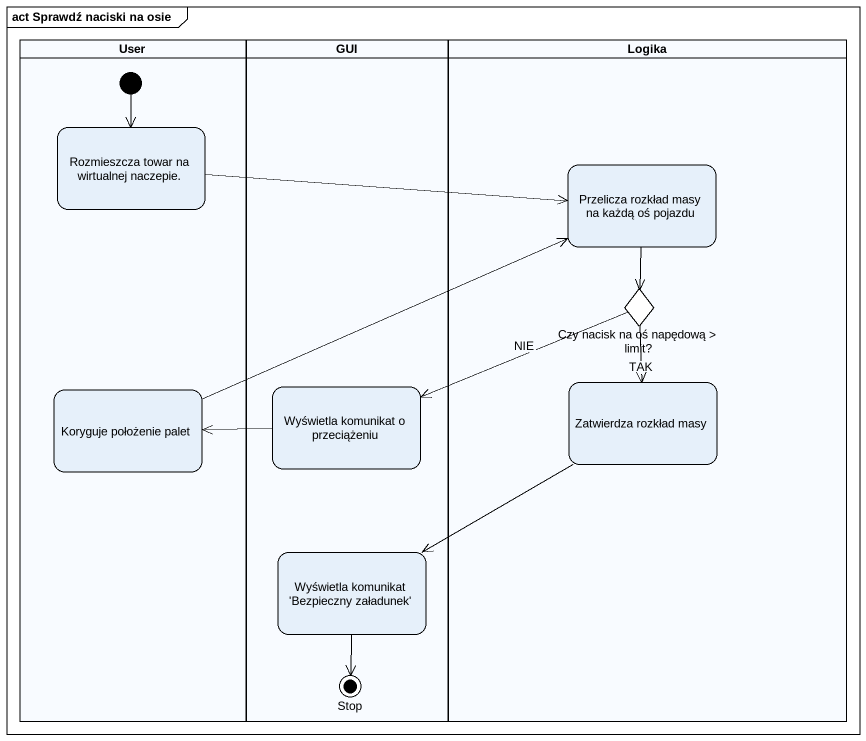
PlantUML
@startuml
mainframe act Sprawdź naciski na osie
hide empty description
state User <<partition>> {
  state "Rozmieszcza towar na wirtualnej naczepie." as Rozmieszcza_towar_na
  state "Koryguje położenie palet" as Koryguje_położenie_palet
  [*] --> Rozmieszcza_towar_na
}
state GUI <<partition>> {
  state "Wyświetla komunikat o przeciążeniu" as Wyświetla_komunikat_o
  state "Wyświetla komunikat 'Bezpieczny załadunek'" as Wyświetla_komunikat
  state "Stop" as Stop_ <<end>>
}
state Logika <<partition>> {
  state "Przelicza rozkład masy na każdą oś pojazdu" as Przelicza_rozkład_masy_na
  state "Czy nacisk na oś napędową > limit?" as Czy_nacisk_na_oś_napędową <<choice>>
  state "Zatwierdza rozkład masy" as Zatwierdza_rozkład_masy
}
Rozmieszcza_towar_na -right-> Przelicza_rozkład_masy_na
Przelicza_rozkład_masy_na --> Czy_nacisk_na_oś_napędową
Czy_nacisk_na_oś_napędową -left-> Wyświetla_komunikat_o : NIE
Czy_nacisk_na_oś_napędową --> Zatwierdza_rozkład_masy : TAK
Koryguje_położenie_palet -right-> Przelicza_rozkład_masy_na
Wyświetla_komunikat_o -left-> Koryguje_położenie_palet
Zatwierdza_rozkład_masy -left-> Wyświetla_komunikat
Wyświetla_komunikat --> Stop_
@enduml
